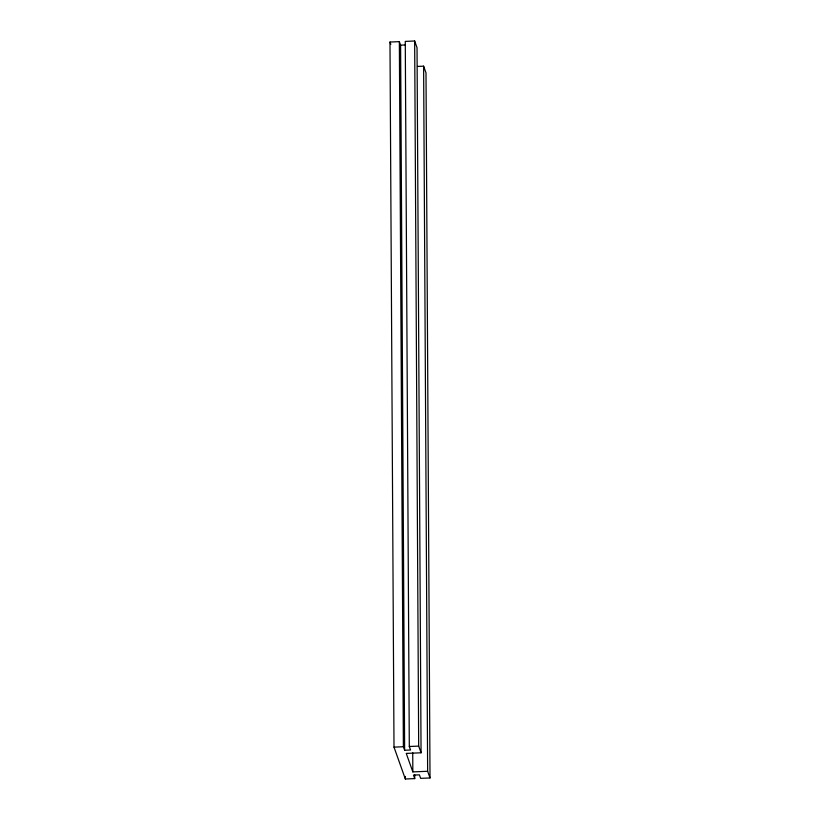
<?xml version="1.0" encoding="UTF-8"?>
<svg xmlns="http://www.w3.org/2000/svg" width="820" height="820" viewBox="0 0 820 820"><rect width="100%" height="100%" fill="white"/><g stroke="black" fill="none" stroke-linecap="round" stroke-linejoin="round"><path stroke-width="1.23" d="M389.982 42.045L399.35 41.646L400.601 45.151L404.629 750.249L410.553 750.003L409.303 746.497L405.275 41.4L414.654 41L417.031 47.693L421.06 752.791L406.259 753.416L412.839 771.897L427.64 771.271L430.018 777.954L420.65 778.354L419.399 774.849L413.475 775.095L414.725 778.6L405.346 779L394 747.143L389.982 42.045L390.822 44.403M400.601 45.151L405.336 44.946M417.441 66.43L423.612 66.164L426 72.857L430.018 777.954M394 747.143L403.378 746.743L404.629 750.249M409.303 746.497L418.682 746.097L421.06 752.791M423.612 66.164L427.64 771.271M414.654 41L418.682 746.097M414.705 774.767L414.725 778.6M412.726 752.698L412.839 771.897M405.336 776.437L405.346 779M399.35 41.646L403.378 746.743"/></g></svg>
